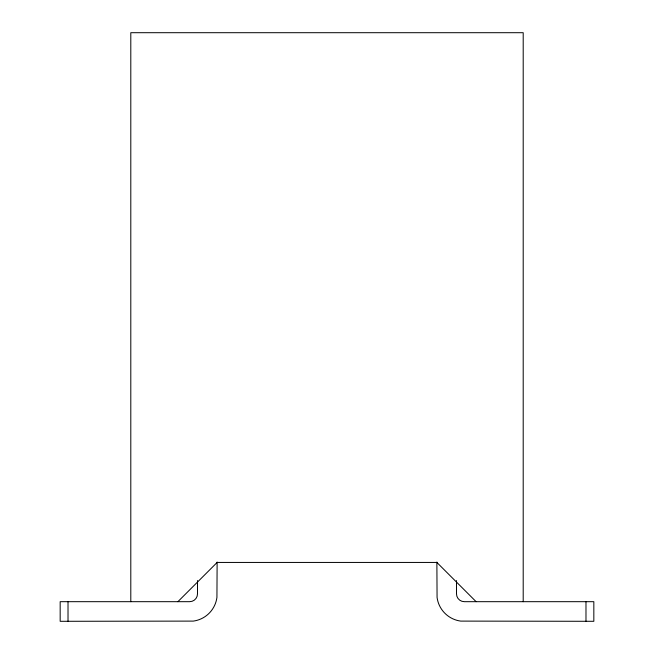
<?xml version="1.0" encoding="UTF-8"?>
<svg xmlns="http://www.w3.org/2000/svg" width="654" height="654" viewBox="0 0 654 654"><rect width="100%" height="100%" fill="white"/><g stroke="black" fill="none" stroke-linecap="round" stroke-linejoin="round"><path stroke-width="0.98" d="M177.888 601.68L217.128 562.44L436.872 562.44L476.112 601.68M585.984 601.68L585.984 621.3M523.2 601.68L523.2 32.7L130.8 32.7L130.8 601.68M456.492 580.572L456.492 593.832A7.848 7.848 0 0 0 464.34 601.68L593.832 601.68L593.832 621.3L460.751 621.104A27.509 27.509 0 0 1 437.068 597.421L436.872 562.064M217.128 562.064L216.932 597.421A27.509 27.509 0 0 1 193.249 621.104L60.168 621.3L60.168 601.68L189.66 601.68A7.848 7.848 0 0 0 197.508 593.832L197.508 580.572M68.016 601.68L68.016 621.3"/></g></svg>
